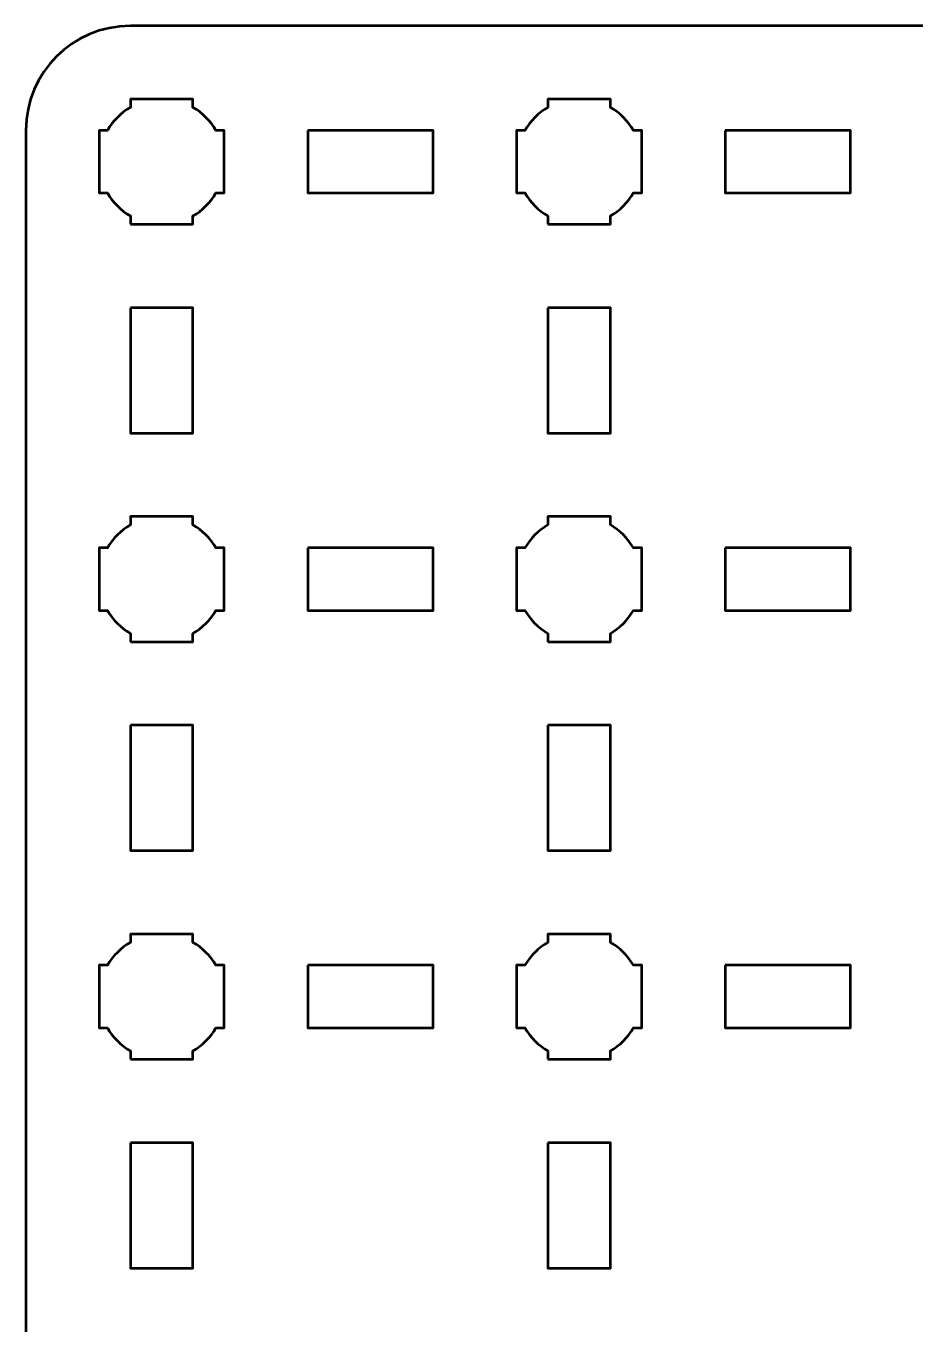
# Model space of a CAD drawing. Header units: centimetres. Extents: x -17.7 to 17.7, y -13.7 to 13.7.
# Drawn here: x -17.65 to -13.39, y 7.43 to 13.65 of the extents above; entities that cross this region are included whole.
import ezdxf

# ---------------------------------------------------------------- set-up
doc = ezdxf.new("R2010")
doc.units = ezdxf.units.CM
doc.header["$MEASUREMENT"] = 0
doc.layers.add('Layer 1', color=7, linetype='Continuous')

msp = doc.modelspace()

# ---------------------------------------------------------------- linework, layer by layer
at = {"layer": 'Layer 1', "lineweight": 53}
for points, knots in [([(-17.14996, 13.65001), (-17.14996, 13.65001), (17.14996, 13.65001), (17.14996, 13.65001), (17.14996, 13.65001), (17.42692, 13.65001), (17.65006, 13.42692), (17.65006, 13.14992), (17.65006, 13.14992), (17.65006, 13.14992), (17.65006, -13.15006), (17.65006, -13.15006), (17.65006, -13.15006), (17.65006, -13.42706), (17.42692, -13.65001), (17.14996, -13.65001), (17.14996, -13.65001), (17.14996, -13.65001), (-17.14996, -13.65001), (-17.14996, -13.65001), (-17.14996, -13.65001), (-17.42696, -13.65001), (-17.65005, -13.42706), (-17.65005, -13.15006), (-17.65005, -13.15006), (-17.65005, -13.15006), (-17.65005, 13.14992), (-17.65005, 13.14992), (-17.65005, 13.14992), (-17.65005, 13.42692), (-17.42696, 13.65001), (-17.14996, 13.65001)], [0, 0, 0, 0, 0.125, 0.125, 0.125, 0.125, 0.25, 0.25, 0.25, 0.25, 0.375, 0.375, 0.375, 0.375, 0.5, 0.5, 0.5, 0.5, 0.625, 0.625, 0.625, 0.625, 0.75, 0.75, 0.75, 0.75, 0.875, 0.875, 0.875, 0.875, 1, 1, 1, 1]), ([(-17.14996, 12.69998), (-17.14996, 12.69998), (-17.14996, 12.74009), (-17.14996, 12.74009), (-17.14996, 12.74009), (-17.19557, 12.76641), (-17.23349, 12.80444), (-17.25981, 12.84991), (-17.25981, 12.84991), (-17.25981, 12.84991), (-17.30003, 12.84991), (-17.30003, 12.84991), (-17.30003, 12.84991), (-17.30003, 12.84991), (-17.30003, 12.99998), (-17.30003, 12.99998), (-17.30003, 12.99998), (-17.30003, 12.99998), (-17.30003, 13.14992), (-17.30003, 13.14992), (-17.30003, 13.14992), (-17.30003, 13.14992), (-17.25981, 13.14992), (-17.25981, 13.14992), (-17.25981, 13.14992), (-17.23349, 13.19553), (-17.19557, 13.23345), (-17.14996, 13.25977), (-17.14996, 13.25977), (-17.14996, 13.25977), (-17.14996, 13.29999), (-17.14996, 13.29999), (-17.14996, 13.29999), (-17.14996, 13.29999), (-17.00003, 13.29999), (-17.00003, 13.29999), (-17.00003, 13.29999), (-17.00003, 13.29999), (-16.84995, 13.29999), (-16.84995, 13.29999), (-16.84995, 13.29999), (-16.84995, 13.29999), (-16.84995, 13.25977), (-16.84995, 13.25977), (-16.84995, 13.25977), (-16.80448, 13.23345), (-16.76645, 13.19553), (-16.74013, 13.14992), (-16.74013, 13.14992), (-16.74013, 13.14992), (-16.70002, 13.14992), (-16.70002, 13.14992), (-16.70002, 13.14992), (-16.70002, 13.14992), (-16.70002, 12.99998), (-16.70002, 12.99998), (-16.70002, 12.99998), (-16.70002, 12.99998), (-16.70002, 12.84991), (-16.70002, 12.84991), (-16.70002, 12.84991), (-16.70002, 12.84991), (-16.74013, 12.84991), (-16.74013, 12.84991), (-16.74013, 12.84991), (-16.76645, 12.80444), (-16.80448, 12.76641), (-16.84995, 12.74009), (-16.84995, 12.74009), (-16.84995, 12.74009), (-16.84995, 12.69998), (-16.84995, 12.69998), (-16.84995, 12.69998), (-16.84995, 12.69998), (-17.00003, 12.69998), (-17.00003, 12.69998), (-17.00003, 12.69998), (-17.00003, 12.69998), (-17.14996, 12.69998), (-17.14996, 12.69998)], [0, 0, 0, 0, 0.05, 0.05, 0.05, 0.05, 0.1, 0.1, 0.1, 0.1, 0.15, 0.15, 0.15, 0.15, 0.2, 0.2, 0.2, 0.2, 0.25, 0.25, 0.25, 0.25, 0.3, 0.3, 0.3, 0.3, 0.35, 0.35, 0.35, 0.35, 0.4, 0.4, 0.4, 0.4, 0.45, 0.45, 0.45, 0.45, 0.5, 0.5, 0.5, 0.5, 0.55, 0.55, 0.55, 0.55, 0.6, 0.6, 0.6, 0.6, 0.65, 0.65, 0.65, 0.65, 0.7, 0.7, 0.7, 0.7, 0.75, 0.75, 0.75, 0.75, 0.8, 0.8, 0.8, 0.8, 0.85, 0.85, 0.85, 0.85, 0.9, 0.9, 0.9, 0.9, 0.95, 0.95, 0.95, 0.95, 1, 1, 1, 1]), ([(-15.15002, 12.69998), (-15.15002, 12.69998), (-15.15002, 12.74009), (-15.15002, 12.74009), (-15.15002, 12.74009), (-15.1955, 12.76641), (-15.23353, 12.80444), (-15.25984, 12.84991), (-15.25984, 12.84991), (-15.25984, 12.84991), (-15.29995, 12.84991), (-15.29995, 12.84991), (-15.29995, 12.84991), (-15.29995, 12.84991), (-15.29995, 12.99998), (-15.29995, 12.99998), (-15.29995, 12.99998), (-15.29995, 12.99998), (-15.29995, 13.14992), (-15.29995, 13.14992), (-15.29995, 13.14992), (-15.29995, 13.14992), (-15.25984, 13.14992), (-15.25984, 13.14992), (-15.25984, 13.14992), (-15.23353, 13.19553), (-15.1955, 13.23345), (-15.15002, 13.25977), (-15.15002, 13.25977), (-15.15002, 13.25977), (-15.15002, 13.29999), (-15.15002, 13.29999), (-15.15002, 13.29999), (-15.15002, 13.29999), (-14.99995, 13.29999), (-14.99995, 13.29999), (-14.99995, 13.29999), (-14.99995, 13.29999), (-14.85002, 13.29999), (-14.85002, 13.29999), (-14.85002, 13.29999), (-14.85002, 13.29999), (-14.85002, 13.25977), (-14.85002, 13.25977), (-14.85002, 13.25977), (-14.80455, 13.23345), (-14.76652, 13.19553), (-14.7402, 13.14992), (-14.7402, 13.14992), (-14.7402, 13.14992), (-14.69995, 13.14992), (-14.69995, 13.14992), (-14.69995, 13.14992), (-14.69995, 13.14992), (-14.69995, 12.99998), (-14.69995, 12.99998), (-14.69995, 12.99998), (-14.69995, 12.99998), (-14.69995, 12.84991), (-14.69995, 12.84991), (-14.69995, 12.84991), (-14.69995, 12.84991), (-14.7402, 12.84991), (-14.7402, 12.84991), (-14.7402, 12.84991), (-14.76652, 12.80444), (-14.80455, 12.76641), (-14.85002, 12.74009), (-14.85002, 12.74009), (-14.85002, 12.74009), (-14.85002, 12.69998), (-14.85002, 12.69998), (-14.85002, 12.69998), (-14.85002, 12.69998), (-14.99995, 12.69998), (-14.99995, 12.69998), (-14.99995, 12.69998), (-14.99995, 12.69998), (-15.15002, 12.69998), (-15.15002, 12.69998)], [0, 0, 0, 0, 0.05, 0.05, 0.05, 0.05, 0.1, 0.1, 0.1, 0.1, 0.15, 0.15, 0.15, 0.15, 0.2, 0.2, 0.2, 0.2, 0.25, 0.25, 0.25, 0.25, 0.3, 0.3, 0.3, 0.3, 0.35, 0.35, 0.35, 0.35, 0.4, 0.4, 0.4, 0.4, 0.45, 0.45, 0.45, 0.45, 0.5, 0.5, 0.5, 0.5, 0.55, 0.55, 0.55, 0.55, 0.6, 0.6, 0.6, 0.6, 0.65, 0.65, 0.65, 0.65, 0.7, 0.7, 0.7, 0.7, 0.75, 0.75, 0.75, 0.75, 0.8, 0.8, 0.8, 0.8, 0.85, 0.85, 0.85, 0.85, 0.9, 0.9, 0.9, 0.9, 0.95, 0.95, 0.95, 0.95, 1, 1, 1, 1]), ([(-16.30001, 13.14992), (-16.30001, 13.14992), (-15.7, 13.14992), (-15.7, 13.14992), (-15.7, 13.14992), (-15.7, 13.14992), (-15.7, 12.84991), (-15.7, 12.84991), (-15.7, 12.84991), (-15.7, 12.84991), (-16.30001, 12.84991), (-16.30001, 12.84991), (-16.30001, 12.84991), (-16.30001, 12.84991), (-16.30001, 13.14992), (-16.30001, 13.14992)], [0, 0, 0, 0, 0.25, 0.25, 0.25, 0.25, 0.5, 0.5, 0.5, 0.5, 0.75, 0.75, 0.75, 0.75, 1, 1, 1, 1]), ([(-14.30004, 13.14992), (-14.30004, 13.14992), (-13.70004, 13.14992), (-13.70004, 13.14992), (-13.70004, 13.14992), (-13.70004, 13.14992), (-13.70004, 12.84991), (-13.70004, 12.84991), (-13.70004, 12.84991), (-13.70004, 12.84991), (-14.30004, 12.84991), (-14.30004, 12.84991), (-14.30004, 12.84991), (-14.30004, 12.84991), (-14.30004, 13.14992), (-14.30004, 13.14992)], [0, 0, 0, 0, 0.25, 0.25, 0.25, 0.25, 0.5, 0.5, 0.5, 0.5, 0.75, 0.75, 0.75, 0.75, 1, 1, 1, 1]), ([(-17.14996, 12.29997), (-17.14996, 12.29997), (-16.84995, 12.29997), (-16.84995, 12.29997), (-16.84995, 12.29997), (-16.84995, 12.29997), (-16.84995, 11.69996), (-16.84995, 11.69996), (-16.84995, 11.69996), (-16.84995, 11.69996), (-17.14996, 11.69996), (-17.14996, 11.69996), (-17.14996, 11.69996), (-17.14996, 11.69996), (-17.14996, 12.29997), (-17.14996, 12.29997)], [0, 0, 0, 0, 0.25, 0.25, 0.25, 0.25, 0.5, 0.5, 0.5, 0.5, 0.75, 0.75, 0.75, 0.75, 1, 1, 1, 1]), ([(-15.15002, 12.29997), (-15.15002, 12.29997), (-14.85002, 12.29997), (-14.85002, 12.29997), (-14.85002, 12.29997), (-14.85002, 12.29997), (-14.85002, 11.69996), (-14.85002, 11.69996), (-14.85002, 11.69996), (-14.85002, 11.69996), (-15.15002, 11.69996), (-15.15002, 11.69996), (-15.15002, 11.69996), (-15.15002, 11.69996), (-15.15002, 12.29997), (-15.15002, 12.29997)], [0, 0, 0, 0, 0.25, 0.25, 0.25, 0.25, 0.5, 0.5, 0.5, 0.5, 0.75, 0.75, 0.75, 0.75, 1, 1, 1, 1]), ([(-17.14996, 10.69991), (-17.14996, 10.69991), (-17.14996, 10.74016), (-17.14996, 10.74016), (-17.14996, 10.74016), (-17.19557, 10.76648), (-17.23349, 10.80451), (-17.25981, 10.84998), (-17.25981, 10.84998), (-17.25981, 10.84998), (-17.30003, 10.84998), (-17.30003, 10.84998), (-17.30003, 10.84998), (-17.30003, 10.84998), (-17.30003, 10.99991), (-17.30003, 10.99991), (-17.30003, 10.99991), (-17.30003, 10.99991), (-17.30003, 11.14998), (-17.30003, 11.14998), (-17.30003, 11.14998), (-17.30003, 11.14998), (-17.25981, 11.14998), (-17.25981, 11.14998), (-17.25981, 11.14998), (-17.23349, 11.19546), (-17.19557, 11.23349), (-17.14996, 11.2598), (-17.14996, 11.2598), (-17.14996, 11.2598), (-17.14996, 11.29991), (-17.14996, 11.29991), (-17.14996, 11.29991), (-17.14996, 11.29991), (-17.00003, 11.29991), (-17.00003, 11.29991), (-17.00003, 11.29991), (-17.00003, 11.29991), (-16.84995, 11.29991), (-16.84995, 11.29991), (-16.84995, 11.29991), (-16.84995, 11.29991), (-16.84995, 11.2598), (-16.84995, 11.2598), (-16.84995, 11.2598), (-16.80448, 11.23349), (-16.76645, 11.19546), (-16.74013, 11.14998), (-16.74013, 11.14998), (-16.74013, 11.14998), (-16.70002, 11.14998), (-16.70002, 11.14998), (-16.70002, 11.14998), (-16.70002, 11.14998), (-16.70002, 10.99991), (-16.70002, 10.99991), (-16.70002, 10.99991), (-16.70002, 10.99991), (-16.70002, 10.84998), (-16.70002, 10.84998), (-16.70002, 10.84998), (-16.70002, 10.84998), (-16.74013, 10.84998), (-16.74013, 10.84998), (-16.74013, 10.84998), (-16.76645, 10.80451), (-16.80448, 10.76648), (-16.84995, 10.74016), (-16.84995, 10.74016), (-16.84995, 10.74016), (-16.84995, 10.69991), (-16.84995, 10.69991), (-16.84995, 10.69991), (-16.84995, 10.69991), (-17.00003, 10.69991), (-17.00003, 10.69991), (-17.00003, 10.69991), (-17.00003, 10.69991), (-17.14996, 10.69991), (-17.14996, 10.69991)], [0, 0, 0, 0, 0.05, 0.05, 0.05, 0.05, 0.1, 0.1, 0.1, 0.1, 0.15, 0.15, 0.15, 0.15, 0.2, 0.2, 0.2, 0.2, 0.25, 0.25, 0.25, 0.25, 0.3, 0.3, 0.3, 0.3, 0.35, 0.35, 0.35, 0.35, 0.4, 0.4, 0.4, 0.4, 0.45, 0.45, 0.45, 0.45, 0.5, 0.5, 0.5, 0.5, 0.55, 0.55, 0.55, 0.55, 0.6, 0.6, 0.6, 0.6, 0.65, 0.65, 0.65, 0.65, 0.7, 0.7, 0.7, 0.7, 0.75, 0.75, 0.75, 0.75, 0.8, 0.8, 0.8, 0.8, 0.85, 0.85, 0.85, 0.85, 0.9, 0.9, 0.9, 0.9, 0.95, 0.95, 0.95, 0.95, 1, 1, 1, 1]), ([(-15.15002, 10.69991), (-15.15002, 10.69991), (-15.15002, 10.74016), (-15.15002, 10.74016), (-15.15002, 10.74016), (-15.1955, 10.76648), (-15.23353, 10.80451), (-15.25984, 10.84998), (-15.25984, 10.84998), (-15.25984, 10.84998), (-15.29995, 10.84998), (-15.29995, 10.84998), (-15.29995, 10.84998), (-15.29995, 10.84998), (-15.29995, 10.99991), (-15.29995, 10.99991), (-15.29995, 10.99991), (-15.29995, 10.99991), (-15.29995, 11.14998), (-15.29995, 11.14998), (-15.29995, 11.14998), (-15.29995, 11.14998), (-15.25984, 11.14998), (-15.25984, 11.14998), (-15.25984, 11.14998), (-15.23353, 11.19546), (-15.1955, 11.23349), (-15.15002, 11.2598), (-15.15002, 11.2598), (-15.15002, 11.2598), (-15.15002, 11.29991), (-15.15002, 11.29991), (-15.15002, 11.29991), (-15.15002, 11.29991), (-14.99995, 11.29991), (-14.99995, 11.29991), (-14.99995, 11.29991), (-14.99995, 11.29991), (-14.85002, 11.29991), (-14.85002, 11.29991), (-14.85002, 11.29991), (-14.85002, 11.29991), (-14.85002, 11.2598), (-14.85002, 11.2598), (-14.85002, 11.2598), (-14.80455, 11.23349), (-14.76652, 11.19546), (-14.7402, 11.14998), (-14.7402, 11.14998), (-14.7402, 11.14998), (-14.69995, 11.14998), (-14.69995, 11.14998), (-14.69995, 11.14998), (-14.69995, 11.14998), (-14.69995, 10.99991), (-14.69995, 10.99991), (-14.69995, 10.99991), (-14.69995, 10.99991), (-14.69995, 10.84998), (-14.69995, 10.84998), (-14.69995, 10.84998), (-14.69995, 10.84998), (-14.7402, 10.84998), (-14.7402, 10.84998), (-14.7402, 10.84998), (-14.76652, 10.80451), (-14.80455, 10.76648), (-14.85002, 10.74016), (-14.85002, 10.74016), (-14.85002, 10.74016), (-14.85002, 10.69991), (-14.85002, 10.69991), (-14.85002, 10.69991), (-14.85002, 10.69991), (-14.99995, 10.69991), (-14.99995, 10.69991), (-14.99995, 10.69991), (-14.99995, 10.69991), (-15.15002, 10.69991), (-15.15002, 10.69991)], [0, 0, 0, 0, 0.05, 0.05, 0.05, 0.05, 0.1, 0.1, 0.1, 0.1, 0.15, 0.15, 0.15, 0.15, 0.2, 0.2, 0.2, 0.2, 0.25, 0.25, 0.25, 0.25, 0.3, 0.3, 0.3, 0.3, 0.35, 0.35, 0.35, 0.35, 0.4, 0.4, 0.4, 0.4, 0.45, 0.45, 0.45, 0.45, 0.5, 0.5, 0.5, 0.5, 0.55, 0.55, 0.55, 0.55, 0.6, 0.6, 0.6, 0.6, 0.65, 0.65, 0.65, 0.65, 0.7, 0.7, 0.7, 0.7, 0.75, 0.75, 0.75, 0.75, 0.8, 0.8, 0.8, 0.8, 0.85, 0.85, 0.85, 0.85, 0.9, 0.9, 0.9, 0.9, 0.95, 0.95, 0.95, 0.95, 1, 1, 1, 1]), ([(-16.30001, 11.14998), (-16.30001, 11.14998), (-15.7, 11.14998), (-15.7, 11.14998), (-15.7, 11.14998), (-15.7, 11.14998), (-15.7, 10.84998), (-15.7, 10.84998), (-15.7, 10.84998), (-15.7, 10.84998), (-16.30001, 10.84998), (-16.30001, 10.84998), (-16.30001, 10.84998), (-16.30001, 10.84998), (-16.30001, 11.14998), (-16.30001, 11.14998)], [0, 0, 0, 0, 0.25, 0.25, 0.25, 0.25, 0.5, 0.5, 0.5, 0.5, 0.75, 0.75, 0.75, 0.75, 1, 1, 1, 1]), ([(-14.30004, 11.14998), (-14.30004, 11.14998), (-13.70004, 11.14998), (-13.70004, 11.14998), (-13.70004, 11.14998), (-13.70004, 11.14998), (-13.70004, 10.84998), (-13.70004, 10.84998), (-13.70004, 10.84998), (-13.70004, 10.84998), (-14.30004, 10.84998), (-14.30004, 10.84998), (-14.30004, 10.84998), (-14.30004, 10.84998), (-14.30004, 11.14998), (-14.30004, 11.14998)], [0, 0, 0, 0, 0.25, 0.25, 0.25, 0.25, 0.5, 0.5, 0.5, 0.5, 0.75, 0.75, 0.75, 0.75, 1, 1, 1, 1]), ([(-17.14996, 10.3), (-17.14996, 10.3), (-16.84995, 10.3), (-16.84995, 10.3), (-16.84995, 10.3), (-16.84995, 10.3), (-16.84995, 9.7), (-16.84995, 9.7), (-16.84995, 9.7), (-16.84995, 9.7), (-17.14996, 9.7), (-17.14996, 9.7), (-17.14996, 9.7), (-17.14996, 9.7), (-17.14996, 10.3), (-17.14996, 10.3)], [0, 0, 0, 0, 0.25, 0.25, 0.25, 0.25, 0.5, 0.5, 0.5, 0.5, 0.75, 0.75, 0.75, 0.75, 1, 1, 1, 1]), ([(-15.15002, 10.3), (-15.15002, 10.3), (-14.85002, 10.3), (-14.85002, 10.3), (-14.85002, 10.3), (-14.85002, 10.3), (-14.85002, 9.7), (-14.85002, 9.7), (-14.85002, 9.7), (-14.85002, 9.7), (-15.15002, 9.7), (-15.15002, 9.7), (-15.15002, 9.7), (-15.15002, 9.7), (-15.15002, 10.3), (-15.15002, 10.3)], [0, 0, 0, 0, 0.25, 0.25, 0.25, 0.25, 0.5, 0.5, 0.5, 0.5, 0.75, 0.75, 0.75, 0.75, 1, 1, 1, 1]), ([(-17.14996, 8.69998), (-17.14996, 8.69998), (-17.14996, 8.74005), (-17.14996, 8.74005), (-17.14996, 8.74005), (-17.19557, 8.76651), (-17.23349, 8.80443), (-17.25981, 8.85005), (-17.25981, 8.85005), (-17.25981, 8.85005), (-17.30003, 8.85005), (-17.30003, 8.85005), (-17.30003, 8.85005), (-17.30003, 8.85005), (-17.30003, 8.99998), (-17.30003, 8.99998), (-17.30003, 8.99998), (-17.30003, 8.99998), (-17.30003, 9.15005), (-17.30003, 9.15005), (-17.30003, 9.15005), (-17.30003, 9.15005), (-17.25981, 9.15005), (-17.25981, 9.15005), (-17.25981, 9.15005), (-17.23349, 9.19552), (-17.19557, 9.23355), (-17.14996, 9.25987), (-17.14996, 9.25987), (-17.14996, 9.25987), (-17.14996, 9.29998), (-17.14996, 9.29998), (-17.14996, 9.29998), (-17.14996, 9.29998), (-17.00003, 9.29998), (-17.00003, 9.29998), (-17.00003, 9.29998), (-17.00003, 9.29998), (-16.84995, 9.29998), (-16.84995, 9.29998), (-16.84995, 9.29998), (-16.84995, 9.29998), (-16.84995, 9.25987), (-16.84995, 9.25987), (-16.84995, 9.25987), (-16.80448, 9.23355), (-16.76645, 9.19552), (-16.74013, 9.15005), (-16.74013, 9.15005), (-16.74013, 9.15005), (-16.70002, 9.15005), (-16.70002, 9.15005), (-16.70002, 9.15005), (-16.70002, 9.15005), (-16.70002, 8.99998), (-16.70002, 8.99998), (-16.70002, 8.99998), (-16.70002, 8.99998), (-16.70002, 8.85005), (-16.70002, 8.85005), (-16.70002, 8.85005), (-16.70002, 8.85005), (-16.74013, 8.85005), (-16.74013, 8.85005), (-16.74013, 8.85005), (-16.76645, 8.80443), (-16.80448, 8.76651), (-16.84995, 8.74005), (-16.84995, 8.74005), (-16.84995, 8.74005), (-16.84995, 8.69998), (-16.84995, 8.69998), (-16.84995, 8.69998), (-16.84995, 8.69998), (-17.00003, 8.69998), (-17.00003, 8.69998), (-17.00003, 8.69998), (-17.00003, 8.69998), (-17.14996, 8.69998), (-17.14996, 8.69998)], [0, 0, 0, 0, 0.05, 0.05, 0.05, 0.05, 0.1, 0.1, 0.1, 0.1, 0.15, 0.15, 0.15, 0.15, 0.2, 0.2, 0.2, 0.2, 0.25, 0.25, 0.25, 0.25, 0.3, 0.3, 0.3, 0.3, 0.35, 0.35, 0.35, 0.35, 0.4, 0.4, 0.4, 0.4, 0.45, 0.45, 0.45, 0.45, 0.5, 0.5, 0.5, 0.5, 0.55, 0.55, 0.55, 0.55, 0.6, 0.6, 0.6, 0.6, 0.65, 0.65, 0.65, 0.65, 0.7, 0.7, 0.7, 0.7, 0.75, 0.75, 0.75, 0.75, 0.8, 0.8, 0.8, 0.8, 0.85, 0.85, 0.85, 0.85, 0.9, 0.9, 0.9, 0.9, 0.95, 0.95, 0.95, 0.95, 1, 1, 1, 1]), ([(-15.15002, 8.69998), (-15.15002, 8.69998), (-15.15002, 8.74005), (-15.15002, 8.74005), (-15.15002, 8.74005), (-15.1955, 8.76651), (-15.23353, 8.80443), (-15.25984, 8.85005), (-15.25984, 8.85005), (-15.25984, 8.85005), (-15.29995, 8.85005), (-15.29995, 8.85005), (-15.29995, 8.85005), (-15.29995, 8.85005), (-15.29995, 8.99998), (-15.29995, 8.99998), (-15.29995, 8.99998), (-15.29995, 8.99998), (-15.29995, 9.15005), (-15.29995, 9.15005), (-15.29995, 9.15005), (-15.29995, 9.15005), (-15.25984, 9.15005), (-15.25984, 9.15005), (-15.25984, 9.15005), (-15.23353, 9.19552), (-15.1955, 9.23355), (-15.15002, 9.25987), (-15.15002, 9.25987), (-15.15002, 9.25987), (-15.15002, 9.29998), (-15.15002, 9.29998), (-15.15002, 9.29998), (-15.15002, 9.29998), (-14.99995, 9.29998), (-14.99995, 9.29998), (-14.99995, 9.29998), (-14.99995, 9.29998), (-14.85002, 9.29998), (-14.85002, 9.29998), (-14.85002, 9.29998), (-14.85002, 9.29998), (-14.85002, 9.25987), (-14.85002, 9.25987), (-14.85002, 9.25987), (-14.80455, 9.23355), (-14.76652, 9.19552), (-14.7402, 9.15005), (-14.7402, 9.15005), (-14.7402, 9.15005), (-14.69995, 9.15005), (-14.69995, 9.15005), (-14.69995, 9.15005), (-14.69995, 9.15005), (-14.69995, 8.99998), (-14.69995, 8.99998), (-14.69995, 8.99998), (-14.69995, 8.99998), (-14.69995, 8.85005), (-14.69995, 8.85005), (-14.69995, 8.85005), (-14.69995, 8.85005), (-14.7402, 8.85005), (-14.7402, 8.85005), (-14.7402, 8.85005), (-14.76652, 8.80443), (-14.80455, 8.76651), (-14.85002, 8.74005), (-14.85002, 8.74005), (-14.85002, 8.74005), (-14.85002, 8.69998), (-14.85002, 8.69998), (-14.85002, 8.69998), (-14.85002, 8.69998), (-14.99995, 8.69998), (-14.99995, 8.69998), (-14.99995, 8.69998), (-14.99995, 8.69998), (-15.15002, 8.69998), (-15.15002, 8.69998)], [0, 0, 0, 0, 0.05, 0.05, 0.05, 0.05, 0.1, 0.1, 0.1, 0.1, 0.15, 0.15, 0.15, 0.15, 0.2, 0.2, 0.2, 0.2, 0.25, 0.25, 0.25, 0.25, 0.3, 0.3, 0.3, 0.3, 0.35, 0.35, 0.35, 0.35, 0.4, 0.4, 0.4, 0.4, 0.45, 0.45, 0.45, 0.45, 0.5, 0.5, 0.5, 0.5, 0.55, 0.55, 0.55, 0.55, 0.6, 0.6, 0.6, 0.6, 0.65, 0.65, 0.65, 0.65, 0.7, 0.7, 0.7, 0.7, 0.75, 0.75, 0.75, 0.75, 0.8, 0.8, 0.8, 0.8, 0.85, 0.85, 0.85, 0.85, 0.9, 0.9, 0.9, 0.9, 0.95, 0.95, 0.95, 0.95, 1, 1, 1, 1]), ([(-16.30001, 9.15005), (-16.30001, 9.15005), (-15.7, 9.15005), (-15.7, 9.15005), (-15.7, 9.15005), (-15.7, 9.15005), (-15.7, 8.85005), (-15.7, 8.85005), (-15.7, 8.85005), (-15.7, 8.85005), (-16.30001, 8.85005), (-16.30001, 8.85005), (-16.30001, 8.85005), (-16.30001, 8.85005), (-16.30001, 9.15005), (-16.30001, 9.15005)], [0, 0, 0, 0, 0.25, 0.25, 0.25, 0.25, 0.5, 0.5, 0.5, 0.5, 0.75, 0.75, 0.75, 0.75, 1, 1, 1, 1]), ([(-14.30004, 9.15005), (-14.30004, 9.15005), (-13.70004, 9.15005), (-13.70004, 9.15005), (-13.70004, 9.15005), (-13.70004, 9.15005), (-13.70004, 8.85005), (-13.70004, 8.85005), (-13.70004, 8.85005), (-13.70004, 8.85005), (-14.30004, 8.85005), (-14.30004, 8.85005), (-14.30004, 8.85005), (-14.30004, 8.85005), (-14.30004, 9.15005), (-14.30004, 9.15005)], [0, 0, 0, 0, 0.25, 0.25, 0.25, 0.25, 0.5, 0.5, 0.5, 0.5, 0.75, 0.75, 0.75, 0.75, 1, 1, 1, 1]), ([(-17.14996, 8.29993), (-17.14996, 8.29993), (-16.84995, 8.29993), (-16.84995, 8.29993), (-16.84995, 8.29993), (-16.84995, 8.29993), (-16.84995, 7.69992), (-16.84995, 7.69992), (-16.84995, 7.69992), (-16.84995, 7.69992), (-17.14996, 7.69992), (-17.14996, 7.69992), (-17.14996, 7.69992), (-17.14996, 7.69992), (-17.14996, 8.29993), (-17.14996, 8.29993)], [0, 0, 0, 0, 0.25, 0.25, 0.25, 0.25, 0.5, 0.5, 0.5, 0.5, 0.75, 0.75, 0.75, 0.75, 1, 1, 1, 1]), ([(-15.15002, 8.29993), (-15.15002, 8.29993), (-14.85002, 8.29993), (-14.85002, 8.29993), (-14.85002, 8.29993), (-14.85002, 8.29993), (-14.85002, 7.69992), (-14.85002, 7.69992), (-14.85002, 7.69992), (-14.85002, 7.69992), (-15.15002, 7.69992), (-15.15002, 7.69992), (-15.15002, 7.69992), (-15.15002, 7.69992), (-15.15002, 8.29993), (-15.15002, 8.29993)], [0, 0, 0, 0, 0.25, 0.25, 0.25, 0.25, 0.5, 0.5, 0.5, 0.5, 0.75, 0.75, 0.75, 0.75, 1, 1, 1, 1])]:
    msp.add_open_spline(points, degree=3, knots=knots, dxfattribs=at)

doc.saveas('drawing.dxf')
